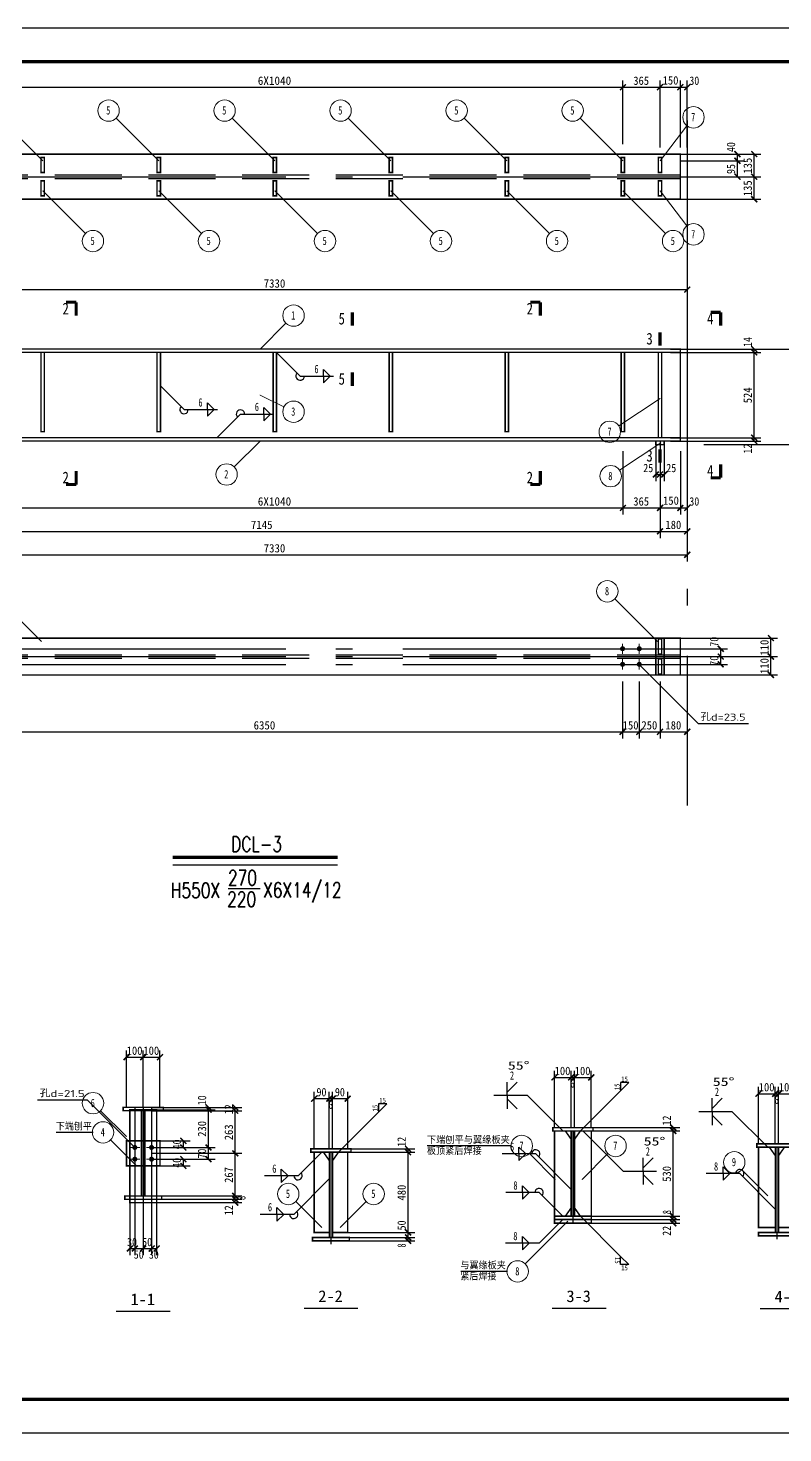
# Model space of a CAD drawing. Extents: x 69728788 to 149766163, y 20718153 to 43663798.
# Drawn here: x 74885297 to 74907848, y 20988016 to 21030016 of the extents above; entities that cross this region are included whole.
import ezdxf
from ezdxf.enums import TextEntityAlignment as Align

# ---------------------------------------------------------------- set-up
doc = ezdxf.new("R2010")
doc.units = 0
doc.header["$LTSCALE"] = 1000
doc.header["$MEASUREMENT"] = 0
doc.linetypes.add('2', pattern=[16, 12.5, -1.5, 0.5, -1.5])
doc.linetypes.add('5', pattern=[5.6, 2, -0.8, 2, -0.8])
doc.layers.get('0').update_dxf_attribs({"linetype": 'CONTINUOUS'})
for name, color, linetype in [('10', 7, 'CONTINUOUS'), ('320', 2, 'CONTINUOUS'), ('AXIS', 3, 'CONTINUOUS'), ('PUB_TITLE', 4, 'CONTINUOUS'), ('TC', 151, 'CONTINUOUS'), ('尺寸标注', 253, 'CONTINUOUS'), ('焊缝标注', 253, 'CONTINUOUS'), ('螺栓孔标注', 253, 'CONTINUOUS'), ('详图符号', 253, '2')]:
    doc.layers.add(name, color=color, linetype=linetype)
doc.layers.add('编号标注', color=9, linetype='CONTINUOUS', lineweight=18)
doc.styles.add('DIM_FONT', font='SIMPLEX.shx', dxfattribs={"width": 0.8})
doc.styles.add('PkpmHz', font='Pkpmeng', dxfattribs={"width": 0.7, "bigfont": 'hztxt'})

msp = doc.modelspace()

# ---------------------------------------------------------------- linework, layer by layer
at = {"color": 7, "linetype": 'Continuous', "lineweight": -3, "ltscale": 0.5}
msp.add_line((74891274.8, 21004291.8), (74892230, 21004291.8), dxfattribs=at)
at = {"layer": '10', "color": 253}
for p, q in [((74902997.7, 20998244.4), (74903245.2, 20998491.9)), ((74903245.2, 20998491.9), (74902997.7, 20998491.9)), ((74902997.7, 20998491.9), (74902997.7, 20998244.4)), ((74901797.7, 20997044.4), (74902997.7, 20998244.4)), ((74894570.5, 20996409.2), (74895770.5, 20997609.2)), ((74895770.5, 20997609.2), (74896018, 20997856.7)), ((74896018, 20997856.7), (74895770.5, 20997856.7)), ((74895770.5, 20997856.7), (74895770.5, 20997609.2)), ((74901797.7, 20994494.4), (74902997.7, 20993294.4)), ((74902997.7, 20993294.4), (74903245.2, 20993046.9)), ((74902997.7, 20993046.9), (74902997.7, 20993294.4)), ((74903245.2, 20993046.9), (74902997.7, 20993046.9))]:
    msp.add_line(p, q, dxfattribs=at)
at = {"layer": '10'}
for points, const_width in [([(74886733.8, 21021820.3), (74886433.8, 21021820.3)], 95), ([(74886733.8, 21021820.3), (74886733.8, 21021420.3)], 95), ([(74900600.4, 21021820.3), (74900300.4, 21021820.3)], 95), ([(74900600.4, 21021820.3), (74900600.4, 21021420.3)], 95), ([(74894981.7, 21021520.3), (74894981.7, 21021120.3)], 95), ([(74905990.4, 21021520.3), (74905690.4, 21021520.3)], 95), ([(74905990.4, 21021520.3), (74905990.4, 21021120.3)], 95), ([(74904177.1, 21020920.3), (74904177.1, 21020520.3)], 95), ([(74894981.7, 21019320.3), (74894981.7, 21019720.3)], 95), ([(74904177.1, 21017020.3), (74904177.1, 21017420.3)], 95), ([(74886733.8, 21016370.3), (74886733.8, 21016770.3)], 95), ([(74900600.4, 21016370.3), (74900600.4, 21016770.3)], 95), ([(74905990.4, 21016570.3), (74905990.4, 21016970.3)], 95), ([(74886733.8, 21016370.3), (74886433.8, 21016370.3)], 95), ([(74900600.4, 21016370.3), (74900300.4, 21016370.3)], 95), ([(74905990.4, 21016570.3), (74905690.4, 21016570.3)], 95), ([(74887926.4, 20991649.8), (74889546.4, 20991649.8)], 45), ([(74893535.5, 20991742.8), (74895155.5, 20991742.8)], 45), ([(74900949.4, 20991742.8), (74902569.4, 20991742.8)], 45), ([(74907168, 20991731.5), (74908788, 20991731.5)], 45)]:
    msp.add_lwpolyline(points, dxfattribs=dict(at, const_width=const_width))
at = {"layer": '320', "color": 253, "linetype": '5'}
for p, q in [((74880493.8, 21025624.2), (74904783.8, 21025624.2)), ((74880493.8, 21025524.2), (74904783.8, 21025524.2)), ((74880493.8, 21011277.5), (74904783.8, 21011277.5)), ((74880493.8, 21011177.5), (74904783.8, 21011177.5))]:
    msp.add_line(p, q, dxfattribs=at)
at = {"layer": '320', "color": 253}
for p, q in [((74887236.4, 20996999.8), (74886136.4, 20996999.8)), ((74899722.7, 20996594.4), (74897222.7, 20996594.4)), ((74899622.7, 20992844.4), (74898222.7, 20992844.4))]:
    msp.add_line(p, q, dxfattribs=at)
at = {"layer": '320', "const_width": 45}
for points in [[(74880493.8, 21026249.2), (74904783.8, 21026249.2), (74904783.8, 21024899.2), (74880493.8, 21024899.2), (74880493.8, 21026249.2)], [(74885683.8, 21026149.2), (74885783.8, 21026149.2), (74885783.8, 21025699.2), (74885683.8, 21025699.2), (74885683.8, 21026149.2)], [(74889150.4, 21026149.2), (74889250.4, 21026149.2), (74889250.4, 21025699.2), (74889150.4, 21025699.2), (74889150.4, 21026149.2)], [(74892617.1, 21026149.2), (74892717.1, 21026149.2), (74892717.1, 21025699.2), (74892617.1, 21025699.2), (74892617.1, 21026149.2)], [(74896083.8, 21026149.2), (74896183.8, 21026149.2), (74896183.8, 21025699.2), (74896083.8, 21025699.2), (74896083.8, 21026149.2)], [(74899550.4, 21026149.2), (74899650.4, 21026149.2), (74899650.4, 21025699.2), (74899550.4, 21025699.2), (74899550.4, 21026149.2)], [(74903017.1, 21026149.2), (74903117.1, 21026149.2), (74903117.1, 21025699.2), (74903017.1, 21025699.2), (74903017.1, 21026149.2)], [(74904127.1, 21026149.2), (74904227.1, 21026149.2), (74904227.1, 21025699.2), (74904127.1, 21025699.2), (74904127.1, 21026149.2)], [(74885683.8, 21025449.2), (74885783.8, 21025449.2), (74885783.8, 21024999.2), (74885683.8, 21024999.2), (74885683.8, 21025449.2)], [(74889150.4, 21025449.2), (74889250.4, 21025449.2), (74889250.4, 21024999.2), (74889150.4, 21024999.2), (74889150.4, 21025449.2)], [(74892617.1, 21025449.2), (74892717.1, 21025449.2), (74892717.1, 21024999.2), (74892617.1, 21024999.2), (74892617.1, 21025449.2)], [(74896083.8, 21025449.2), (74896183.8, 21025449.2), (74896183.8, 21024999.2), (74896083.8, 21024999.2), (74896083.8, 21025449.2)], [(74899550.4, 21025449.2), (74899650.4, 21025449.2), (74899650.4, 21024999.2), (74899550.4, 21024999.2), (74899550.4, 21025449.2)], [(74903017.1, 21025449.2), (74903117.1, 21025449.2), (74903117.1, 21024999.2), (74903017.1, 21024999.2), (74903017.1, 21025449.2)], [(74904127.1, 21025449.2), (74904227.1, 21025449.2), (74904227.1, 21024999.2), (74904127.1, 21024999.2), (74904127.1, 21025449.2)], [(74880493.8, 21020420.3), (74904783.8, 21020420.3), (74904783.8, 21020320.3), (74880493.8, 21020320.3), (74880493.8, 21020420.3)], [(74885683.8, 21020320.3), (74885783.8, 21020320.3), (74885783.8, 21017950.3), (74885683.8, 21017950.3), (74885683.8, 21020320.3)], [(74889150.4, 21020320.3), (74889250.4, 21020320.3), (74889250.4, 21017950.3), (74889150.4, 21017950.3), (74889150.4, 21020320.3)], [(74892617.1, 21020320.3), (74892717.1, 21020320.3), (74892717.1, 21017950.3), (74892617.1, 21017950.3), (74892617.1, 21020320.3)], [(74896083.8, 21020320.3), (74896183.8, 21020320.3), (74896183.8, 21017950.3), (74896083.8, 21017950.3), (74896083.8, 21020320.3)], [(74899550.4, 21020320.3), (74899650.4, 21020320.3), (74899650.4, 21017950.3), (74899550.4, 21017950.3), (74899550.4, 21020320.3)], [(74903017.1, 21020320.3), (74903117.1, 21020320.3), (74903117.1, 21017950.3), (74903017.1, 21017950.3), (74903017.1, 21020320.3)], [(74904127.1, 21020320.3), (74904227.1, 21020320.3), (74904227.1, 21017770.3), (74904127.1, 21017770.3), (74904127.1, 21020320.3)], [(74904783.8, 21020420.3), (74904783.8, 21017670.3)], [(74880493.8, 21017770.3), (74904783.8, 21017770.3), (74904783.8, 21017670.3), (74880493.8, 21017670.3), (74880493.8, 21017770.3)], [(74904052.1, 21017670.3), (74904302.1, 21017670.3), (74904302.1, 21017560.3), (74904052.1, 21017560.3), (74904052.1, 21017670.3)], [(74880493.8, 21011777.5), (74904783.8, 21011777.5), (74904783.8, 21010677.5), (74880493.8, 21010677.5), (74880493.8, 21011777.5)], [(74904052.1, 21011777.5), (74904052.1, 21010677.5)], [(74904127.1, 21011752.5), (74904227.1, 21011752.5), (74904227.1, 21011302.5), (74904127.1, 21011302.5), (74904127.1, 21011752.5)], [(74904302.1, 21011777.5), (74904302.1, 21010677.5)], [(74904127.1, 21011152.5), (74904227.1, 21011152.5), (74904227.1, 21010702.5), (74904127.1, 21010702.5), (74904127.1, 21011152.5)], [(74888136.4, 20997749.8), (74889336.4, 20997749.8), (74889336.4, 20997649.8), (74888136.4, 20997649.8), (74888136.4, 20997749.8)], [(74888336.4, 20997679.8), (74889136.4, 20997679.8), (74889136.4, 20994899.8), (74888336.4, 20994899.8), (74888336.4, 20997679.8)], [(74888336.4, 20997649.8), (74889136.4, 20997649.8)], [(74888686.4, 20997649.8), (74888786.4, 20997649.8), (74888786.4, 20995099.8), (74888686.4, 20995099.8), (74888686.4, 20997649.8)], [(74900972.7, 20997144.4), (74902172.7, 20997144.4), (74902172.7, 20997044.4), (74900972.7, 20997044.4), (74900972.7, 20997144.4)], [(74901022.7, 20997044.4), (74901347.7, 20997044.4), (74901522.7, 20996794.4), (74901522.7, 20994744.4), (74901347.7, 20994494.4), (74901022.7, 20994494.4), (74901022.7, 20997044.4)], [(74901522.7, 20997044.4), (74901622.7, 20997044.4), (74901622.7, 20994494.4), (74901522.7, 20994494.4), (74901522.7, 20997044.4)], [(74901622.7, 20996794.4), (74901797.7, 20997044.4), (74902122.7, 20997044.4), (74902122.7, 20994494.4), (74901797.7, 20994494.4), (74901622.7, 20994744.4), (74901622.7, 20996794.4)], [(74888236.4, 20996749.8), (74889236.4, 20996749.8), (74889236.4, 20995999.8), (74888236.4, 20995999.8), (74888236.4, 20996749.8)], [(74888336.4, 20996749.8), (74888336.4, 20995999.8)], [(74889136.4, 20996749.8), (74889136.4, 20995999.8)], [(74907069.7, 20996657.9), (74908269.7, 20996657.9), (74908269.7, 20996557.9), (74907069.7, 20996557.9), (74907069.7, 20996657.9)], [(74893745.5, 20996509.2), (74894945.5, 20996509.2), (74894945.5, 20996409.2), (74893745.5, 20996409.2), (74893745.5, 20996509.2)], [(74893845.5, 20996409.2), (74894120.5, 20996409.2), (74894295.5, 20996159.2), (74894295.5, 20994009.2), (74893845.5, 20994009.2), (74893845.5, 20996409.2)], [(74894295.5, 20996409.2), (74894395.5, 20996409.2), (74894395.5, 20993859.2), (74894295.5, 20993859.2), (74894295.5, 20996409.2)], [(74894395.5, 20996159.2), (74894570.5, 20996409.2), (74894845.5, 20996409.2), (74894845.5, 20994009.2), (74894395.5, 20994009.2), (74894395.5, 20996159.2)], [(74907119.7, 20996557.9), (74907444.7, 20996557.9), (74907619.7, 20996307.9), (74907619.7, 20994157.9), (74907119.7, 20994157.9), (74907119.7, 20996557.9)], [(74907619.7, 20996557.9), (74907719.7, 20996557.9), (74907719.7, 20994007.9), (74907619.7, 20994007.9), (74907619.7, 20996557.9)], [(74907719.7, 20996307.9), (74907894.7, 20996557.9), (74908219.7, 20996557.9), (74908219.7, 20994157.9), (74907719.7, 20994157.9), (74907719.7, 20996307.9)], [(74888186.4, 20995099.8), (74889286.4, 20995099.8), (74889286.4, 20994999.8), (74888186.4, 20994999.8), (74888186.4, 20995099.8)], [(74901022.7, 20994494.4), (74902122.7, 20994494.4), (74902122.7, 20994394.4), (74901022.7, 20994394.4), (74901022.7, 20994494.4)], [(74901022.7, 20994394.4), (74902122.7, 20994394.4), (74902122.7, 20994284.4), (74901022.7, 20994284.4), (74901022.7, 20994394.4)], [(74893795.5, 20993859.2), (74894895.5, 20993859.2), (74894895.5, 20993759.2), (74893795.5, 20993759.2), (74893795.5, 20993859.2)], [(74907119.7, 20994007.9), (74908219.7, 20994007.9), (74908219.7, 20993907.9), (74907119.7, 20993907.9), (74907119.7, 20994007.9)]]:
    msp.add_lwpolyline(points, dxfattribs=at)
at = {"layer": 'AXIS', "color": 3}
msp.add_line((74889626, 21005001.2), (74894538.8, 21005001.2), dxfattribs=at)
at = {"layer": 'AXIS', "color": 3, "const_width": 100}
msp.add_lwpolyline([(74889613.1, 21005226.8), (74894544.7, 21005226.8)], dxfattribs=at)
at = {"layer": 'PUB_TITLE'}
msp.add_lwpolyline([(74842796.3, 20988016.2), (74931996.3, 20988016.2), (74931996.3, 21030016.2), (74842796.3, 21030016.2)], close=True, dxfattribs=at)
at = {"layer": 'PUB_TITLE', "const_width": 100}
msp.add_lwpolyline([(74845296.3, 20989016.2), (74930996.3, 20989016.2), (74930996.3, 21029016.2), (74845296.3, 21029016.2)], close=True, dxfattribs=at)
at = {"layer": '尺寸标注'}
for p, q in [((74882267.1, 21028249.2), (74903067.1, 21028249.2)), ((74903067.1, 21026549.2), (74903067.1, 21028449.2)), ((74903067.1, 21026549.2), (74903067.1, 21028449.2)), ((74903067.1, 21028249.2), (74904177.1, 21028249.2)), ((74904177.1, 21026549.2), (74904177.1, 21028449.2)), ((74904177.1, 21026549.2), (74904177.1, 21028449.2)), ((74904177.1, 21028249.2), (74904323.8, 21028249.2)), ((74904323.8, 21028249.2), (74904783.8, 21028249.2)), ((74904783.8, 21026549.2), (74904783.8, 21028449.2)), ((74904783.8, 21026549.2), (74904783.8, 21028449.2)), ((74904783.8, 21028249.2), (74904990.4, 21028249.2)), ((74904990.4, 21026549.2), (74904990.4, 21028449.2)), ((74904177.1, 21026449.2), (74904177.1, 21027449.2)), ((74904177.1, 21026449.2), (74904177.1, 21027449.2)), ((74904783.8, 21026449.2), (74904783.8, 21027449.2)), ((74904783.8, 21026449.2), (74904783.8, 21027449.2)), ((74904990.4, 21026449.2), (74904990.4, 21027449.2)), ((74904490.4, 21026249.2), (74907190.4, 21026249.2)), ((74904790.4, 21026249.2), (74906690.4, 21026249.2)), ((74904790.4, 21026049.2), (74906690.4, 21026049.2)), ((74904790.4, 21026049.2), (74906690.4, 21026049.2)), ((74906490.4, 21026049.2), (74906490.4, 21026249.2)), ((74906490.4, 21025574.2), (74906490.4, 21026049.2)), ((74906990.4, 21025574.2), (74906990.4, 21026249.2)), ((74904490.4, 21025574.2), (74907190.4, 21025574.2)), ((74904490.4, 21025574.2), (74907190.4, 21025574.2)), ((74904790.4, 21025574.2), (74906690.4, 21025574.2)), ((74906990.4, 21024899.2), (74906990.4, 21025574.2)), ((74904490.4, 21024899.2), (74907190.4, 21024899.2)), ((74904990.4, 21024699.2), (74904990.4, 21021999.2)), ((74883133.8, 21022199.2), (74903933.8, 21022199.2)), ((74903933.8, 21022199.2), (74904990.4, 21022199.2)), ((74904490.4, 21020420.3), (74907190.4, 21020420.3)), ((74904490.4, 21020320.3), (74907190.4, 21020320.3)), ((74904490.4, 21020320.3), (74907190.4, 21020320.3)), ((74905490.4, 21020420.3), (74908381.5, 21020420.3)), ((74906990.4, 21020320.3), (74906990.4, 21020420.3)), ((74906990.4, 21017770.3), (74906990.4, 21020320.3)), ((74904052.1, 21017670.3), (74904052.1, 21016470.3)), ((74904177.1, 21017670.3), (74904177.1, 21016470.3)), ((74904177.1, 21017670.3), (74904177.1, 21016470.3)), ((74904302.1, 21017670.3), (74904302.1, 21016470.3)), ((74904490.4, 21017770.3), (74907190.4, 21017770.3)), ((74904490.4, 21017770.3), (74907190.4, 21017770.3)), ((74904490.4, 21017670.3), (74907190.4, 21017670.3)), ((74906990.4, 21017670.3), (74906990.4, 21017770.3)), ((74903067.1, 21017370.3), (74903067.1, 21015470.3)), ((74903067.1, 21017370.3), (74903067.1, 21015470.3)), ((74904177.1, 21017370.3), (74904177.1, 21015470.3)), ((74904177.1, 21017370.3), (74904177.1, 21015470.3)), ((74904783.8, 21017370.3), (74904783.8, 21015470.3)), ((74904783.8, 21017370.3), (74904783.8, 21015470.3)), ((74904990.4, 21017370.3), (74904990.4, 21015470.3)), ((74905490.4, 21017570.3), (74908381.5, 21017570.3)), ((74904052.1, 21016670.3), (74904177.1, 21016670.3)), ((74904177.1, 21016670.3), (74904177.1, 21014770.3)), ((74904177.1, 21016670.3), (74904177.1, 21014770.3)), ((74904177.1, 21016670.3), (74904302.1, 21016670.3)), ((74904990.4, 21016670.3), (74904990.4, 21014770.3)), ((74904990.4, 21015970.3), (74904990.4, 21014070.3)), ((74882267.1, 21015670.3), (74903067.1, 21015670.3)), ((74903067.1, 21015670.3), (74904177.1, 21015670.3)), ((74904177.1, 21015670.3), (74904323.8, 21015670.3)), ((74904323.8, 21015670.3), (74904783.8, 21015670.3)), ((74904783.8, 21015670.3), (74904990.4, 21015670.3)), ((74880393.8, 21014970.3), (74904177.1, 21014970.3)), ((74904177.1, 21014970.3), (74904990.4, 21014970.3)), ((74880343.8, 21014270.3), (74904990.4, 21014270.3)), ((74904590.4, 21011777.5), (74907690.4, 21011777.5)), ((74907490.4, 21011227.5), (74907490.4, 21011777.5)), ((74904490.4, 21011460.8), (74906190.4, 21011460.8)), ((74905990.4, 21011227.5), (74905990.4, 21011460.8)), ((74904490.4, 21011227.5), (74906190.4, 21011227.5)), ((74904490.4, 21011227.5), (74906190.4, 21011227.5)), ((74904490.4, 21010994.2), (74906190.4, 21010994.2)), ((74904590.4, 21011227.5), (74907690.4, 21011227.5)), ((74904590.4, 21011227.5), (74907690.4, 21011227.5)), ((74905990.4, 21010994.2), (74905990.4, 21011227.5)), ((74907490.4, 21010677.5), (74907490.4, 21011227.5)), ((74904590.4, 21010677.5), (74907690.4, 21010677.5)), ((74903057.1, 21010477.5), (74903057.1, 21008777.5)), ((74903057.1, 21010477.5), (74903057.1, 21008777.5)), ((74903557.1, 21010477.5), (74903557.1, 21008777.5)), ((74903557.1, 21010477.5), (74903557.1, 21008777.5)), ((74904177.1, 21010477.5), (74904177.1, 21008777.5)), ((74904177.1, 21010477.5), (74904177.1, 21008777.5)), ((74904990.4, 21010477.5), (74904990.4, 21008777.5)), ((74881677.1, 21008977.5), (74903057.1, 21008977.5)), ((74903057.1, 21008977.5), (74903557.1, 21008977.5)), ((74903557.1, 21008977.5), (74904177.1, 21008977.5)), ((74904177.1, 21008977.5), (74904990.4, 21008977.5)), ((74888236.4, 20997749.8), (74888236.4, 20999449.8)), ((74888236.4, 20999249.8), (74888736.4, 20999249.8)), ((74888736.4, 20997749.8), (74888736.4, 20999449.8)), ((74888736.4, 20997749.8), (74888736.4, 20999449.8)), ((74888736.4, 20999249.8), (74889236.4, 20999249.8)), ((74889236.4, 20997749.8), (74889236.4, 20999449.8)), ((74901022.7, 20997144.4), (74901022.7, 20998844.4)), ((74901522.7, 20997144.4), (74901522.7, 20998844.4)), ((74901522.7, 20997144.4), (74901522.7, 20998844.4)), ((74901622.7, 20997144.4), (74901622.7, 20998844.4)), ((74901622.7, 20997144.4), (74901622.7, 20998844.4)), ((74902122.7, 20997144.4), (74902122.7, 20998844.4)), ((74901022.7, 20998644.4), (74901522.7, 20998644.4)), ((74901522.7, 20998644.4), (74901622.7, 20998644.4)), ((74901622.7, 20998644.4), (74902122.7, 20998644.4)), ((74907119.7, 20996657.9), (74907119.7, 20998357.9)), ((74907619.7, 20996657.9), (74907619.7, 20998357.9)), ((74907619.7, 20996657.9), (74907619.7, 20998357.9)), ((74907719.7, 20996657.9), (74907719.7, 20998357.9)), ((74907719.7, 20996657.9), (74907719.7, 20998357.9)), ((74893845.5, 20996509.2), (74893845.5, 20998209.2)), ((74893845.5, 20998009.2), (74894295.5, 20998009.2)), ((74894295.5, 20996509.2), (74894295.5, 20998209.2)), ((74894295.5, 20996509.2), (74894295.5, 20998209.2)), ((74894295.5, 20998009.2), (74894395.5, 20998009.2)), ((74894395.5, 20996509.2), (74894395.5, 20998209.2)), ((74894395.5, 20996509.2), (74894395.5, 20998209.2)), ((74894395.5, 20998009.2), (74894845.5, 20998009.2)), ((74894845.5, 20996509.2), (74894845.5, 20998209.2)), ((74907119.7, 20998157.9), (74907619.7, 20998157.9)), ((74907619.7, 20998157.9), (74907719.7, 20998157.9)), ((74907719.7, 20998157.9), (74908219.7, 20998157.9)), ((74888986.4, 20997749.8), (74890886.4, 20997749.8)), ((74888986.4, 20997749.8), (74891686.4, 20997749.8)), ((74888986.4, 20997679.8), (74890886.4, 20997679.8)), ((74888986.4, 20997679.8), (74890886.4, 20997679.8)), ((74888986.4, 20997649.8), (74891686.4, 20997649.8)), ((74888986.4, 20997649.8), (74891686.4, 20997649.8)), ((74890686.4, 20997679.8), (74890686.4, 20997749.8)), ((74890686.4, 20996549.8), (74890686.4, 20997679.8)), ((74891486.4, 20997649.8), (74891486.4, 20997749.8)), ((74891486.4, 20996374.8), (74891486.4, 20997649.8)), ((74902072.7, 20997144.4), (74904772.7, 20997144.4)), ((74904572.7, 20997044.4), (74904572.7, 20997144.4)), ((74889236.4, 20996749.8), (74890136.4, 20996749.8)), ((74889936.4, 20996549.8), (74889936.4, 20996749.8)), ((74902072.7, 20997044.4), (74904772.7, 20997044.4)), ((74902072.7, 20997044.4), (74904772.7, 20997044.4)), ((74904572.7, 20994494.4), (74904572.7, 20997044.4)), ((74888986.4, 20996549.8), (74890886.4, 20996549.8)), ((74888986.4, 20996549.8), (74890886.4, 20996549.8)), ((74888986.4, 20996374.8), (74891686.4, 20996374.8)), ((74888986.4, 20996374.8), (74891686.4, 20996374.8)), ((74889236.4, 20996549.8), (74890136.4, 20996549.8)), ((74890686.4, 20996199.8), (74890686.4, 20996549.8)), ((74891486.4, 20995099.8), (74891486.4, 20996374.8)), ((74894795.5, 20996509.2), (74896849.7, 20996509.2)), ((74894795.5, 20996409.2), (74896849.7, 20996409.2)), ((74894795.5, 20996409.2), (74896849.7, 20996409.2)), ((74896649.7, 20996409.2), (74896649.7, 20996509.2)), ((74896649.7, 20994009.2), (74896649.7, 20996409.2)), ((74888986.4, 20996199.8), (74890886.4, 20996199.8)), ((74889236.4, 20996199.8), (74890136.4, 20996199.8)), ((74889236.4, 20995999.8), (74890136.4, 20995999.8)), ((74889936.4, 20995999.8), (74889936.4, 20996199.8)), ((74888336.4, 20995029.8), (74888336.4, 20993329.8)), ((74888486.4, 20995029.8), (74888486.4, 20993329.8)), ((74888486.4, 20995029.8), (74888486.4, 20993329.8)), ((74888736.4, 20995029.8), (74888736.4, 20993329.8)), ((74888736.4, 20995029.8), (74888736.4, 20993329.8)), ((74888986.4, 20995099.8), (74891686.4, 20995099.8)), ((74888986.4, 20995099.8), (74891686.4, 20995099.8)), ((74888986.4, 20995029.8), (74888986.4, 20993329.8)), ((74888986.4, 20995029.8), (74888986.4, 20993329.8)), ((74888986.4, 20994999.8), (74891686.4, 20994999.8)), ((74888986.4, 20994999.8), (74891686.4, 20994999.8)), ((74889136.4, 20995029.8), (74889136.4, 20993329.8)), ((74891486.4, 20994999.8), (74891486.4, 20995099.8)), ((74891486.4, 20994899.8), (74891486.4, 20994999.8)), ((74888986.4, 20994899.8), (74891686.4, 20994899.8)), ((74902072.7, 20994494.4), (74904772.7, 20994494.4)), ((74902072.7, 20994494.4), (74904772.7, 20994494.4)), ((74902072.7, 20994394.4), (74904772.7, 20994394.4)), ((74902072.7, 20994394.4), (74904772.7, 20994394.4)), ((74902072.7, 20994284.4), (74904772.7, 20994284.4)), ((74904572.7, 20994394.4), (74904572.7, 20994494.4)), ((74904572.7, 20994284.4), (74904572.7, 20994394.4)), ((74894795.5, 20994009.2), (74896849.7, 20994009.2)), ((74894795.5, 20994009.2), (74896849.7, 20994009.2)), ((74894795.5, 20993859.2), (74896849.7, 20993859.2)), ((74894795.5, 20993859.2), (74896849.7, 20993859.2)), ((74894795.5, 20993759.2), (74896849.7, 20993759.2)), ((74896649.7, 20993859.2), (74896649.7, 20994009.2)), ((74896649.7, 20993759.2), (74896649.7, 20993859.2)), ((74888336.4, 20993529.8), (74888486.4, 20993529.8)), ((74888486.4, 20993529.8), (74888736.4, 20993529.8)), ((74888736.4, 20993529.8), (74888986.4, 20993529.8)), ((74888986.4, 20993529.8), (74889136.4, 20993529.8))]:
    msp.add_line(p, q, dxfattribs=at)
at = {"layer": '尺寸标注', "const_width": 45}
for points in [[(74902978.7, 21028160.8), (74903155.5, 21028337.6)], [(74902978.7, 21028160.8), (74903155.5, 21028337.6)], [(74904088.7, 21028160.8), (74904265.5, 21028337.6)], [(74904088.7, 21028160.8), (74904265.5, 21028337.6)], [(74904695.4, 21028160.8), (74904872.1, 21028337.6)], [(74904695.4, 21028160.8), (74904872.1, 21028337.6)], [(74904902, 21028160.8), (74905078.8, 21028337.6)], [(74906402, 21026337.6), (74906578.8, 21026160.8)], [(74906402, 21026137.6), (74906578.8, 21025960.8)], [(74906402, 21026137.6), (74906578.8, 21025960.8)], [(74906902, 21026337.6), (74907078.8, 21026160.8)], [(74906402, 21025662.6), (74906578.8, 21025485.8)], [(74906902, 21025662.6), (74907078.8, 21025485.8)], [(74906902, 21025662.6), (74907078.8, 21025485.8)], [(74906902, 21024987.6), (74907078.8, 21024810.8)], [(74904902, 21022110.8), (74905078.8, 21022287.6)], [(74906902, 21020508.7), (74907078.8, 21020331.9)], [(74906902, 21020408.7), (74907078.8, 21020231.9)], [(74906902, 21020408.7), (74907078.8, 21020231.9)], [(74906902, 21017858.7), (74907078.8, 21017681.9)], [(74906902, 21017858.7), (74907078.8, 21017681.9)], [(74906902, 21017758.7), (74907078.8, 21017581.9)], [(74903963.7, 21016581.9), (74904140.5, 21016758.7)], [(74904088.7, 21016581.9), (74904265.5, 21016758.7)], [(74904088.7, 21016581.9), (74904265.5, 21016758.7)], [(74904213.7, 21016581.9), (74904390.5, 21016758.7)], [(74902978.7, 21015581.9), (74903155.5, 21015758.7)], [(74902978.7, 21015581.9), (74903155.5, 21015758.7)], [(74904088.7, 21015581.9), (74904265.5, 21015758.7)], [(74904088.7, 21015581.9), (74904265.5, 21015758.7)], [(74904695.4, 21015581.9), (74904872.1, 21015758.7)], [(74904695.4, 21015581.9), (74904872.1, 21015758.7)], [(74904902, 21015581.9), (74905078.8, 21015758.7)], [(74904088.7, 21014881.9), (74904265.5, 21015058.7)], [(74904088.7, 21014881.9), (74904265.5, 21015058.7)], [(74904902, 21014881.9), (74905078.8, 21015058.7)], [(74904902, 21014181.9), (74905078.8, 21014358.7)], [(74907402, 21011865.9), (74907578.8, 21011689.1)], [(74905902, 21011549.2), (74906078.8, 21011372.4)], [(74905902, 21011315.9), (74906078.8, 21011139.1)], [(74905902, 21011315.9), (74906078.8, 21011139.1)], [(74905902, 21011082.6), (74906078.8, 21010905.8)], [(74907402, 21011315.9), (74907578.8, 21011139.1)], [(74907402, 21011315.9), (74907578.8, 21011139.1)], [(74907402, 21010765.9), (74907578.8, 21010589.1)], [(74902968.7, 21008889.1), (74903145.5, 21009065.9)], [(74902968.7, 21008889.1), (74903145.5, 21009065.9)], [(74903468.7, 21008889.1), (74903645.5, 21009065.9)], [(74903468.7, 21008889.1), (74903645.5, 21009065.9)], [(74904088.7, 21008889.1), (74904265.5, 21009065.9)], [(74904088.7, 21008889.1), (74904265.5, 21009065.9)], [(74904902, 21008889.1), (74905078.8, 21009065.9)], [(74888148, 20999161.4), (74888324.8, 20999338.2)], [(74888648, 20999161.4), (74888824.8, 20999338.2)], [(74888648, 20999161.4), (74888824.8, 20999338.2)], [(74889148, 20999161.4), (74889324.8, 20999338.2)], [(74900934.3, 20998556), (74901111.1, 20998732.8)], [(74901434.3, 20998556), (74901611.1, 20998732.8)], [(74901434.3, 20998556), (74901611.1, 20998732.8)], [(74901534.3, 20998556), (74901711.1, 20998732.8)], [(74901534.3, 20998556), (74901711.1, 20998732.8)], [(74902034.3, 20998556), (74902211.1, 20998732.8)], [(74893757.2, 20997920.8), (74893933.9, 20998097.6)], [(74894207.2, 20997920.8), (74894383.9, 20998097.6)], [(74894207.2, 20997920.8), (74894383.9, 20998097.6)], [(74894307.2, 20997920.8), (74894483.9, 20998097.6)], [(74894307.2, 20997920.8), (74894483.9, 20998097.6)], [(74894757.2, 20997920.8), (74894933.9, 20998097.6)], [(74907031.3, 20998069.6), (74907208.1, 20998246.3)], [(74907531.3, 20998069.6), (74907708.1, 20998246.3)], [(74907531.3, 20998069.6), (74907708.1, 20998246.3)], [(74907631.3, 20998069.6), (74907808.1, 20998246.3)], [(74907631.3, 20998069.6), (74907808.1, 20998246.3)], [(74890598, 20997838.2), (74890774.8, 20997661.4)], [(74890598, 20997768.1), (74890774.8, 20997591.4)], [(74890598, 20997768.1), (74890774.8, 20997591.4)], [(74891398, 20997838.2), (74891574.8, 20997661.4)], [(74891398, 20997738.2), (74891574.8, 20997561.4)], [(74891398, 20997738.2), (74891574.8, 20997561.4)], [(74904484.3, 20997232.8), (74904661.1, 20997056)], [(74904484.3, 20997132.8), (74904661.1, 20996956)], [(74904484.3, 20997132.8), (74904661.1, 20996956)], [(74889848, 20996838.2), (74890024.8, 20996661.4)], [(74889848, 20996638.2), (74890024.8, 20996461.4)], [(74890598, 20996638.2), (74890774.8, 20996461.4)], [(74890598, 20996638.2), (74890774.8, 20996461.4)], [(74889848, 20996288.2), (74890024.8, 20996111.4)], [(74890598, 20996288.2), (74890774.8, 20996111.4)], [(74891398, 20996463.2), (74891574.8, 20996286.4)], [(74891398, 20996463.2), (74891574.8, 20996286.4)], [(74896561.4, 20996597.6), (74896738.1, 20996420.8)], [(74896561.4, 20996497.6), (74896738.1, 20996320.8)], [(74896561.4, 20996497.6), (74896738.1, 20996320.8)], [(74889848, 20996088.2), (74890024.8, 20995911.4)], [(74891398, 20995188.2), (74891574.8, 20995011.4)], [(74891398, 20995188.2), (74891574.8, 20995011.4)], [(74891398, 20995088.2), (74891574.8, 20994911.4)], [(74891398, 20995088.2), (74891574.8, 20994911.4)], [(74891398, 20994988.2), (74891574.8, 20994811.4)], [(74904484.3, 20994582.8), (74904661.1, 20994406)], [(74904484.3, 20994582.8), (74904661.1, 20994406)], [(74896561.4, 20994097.6), (74896738.1, 20993920.8)], [(74896561.4, 20994097.6), (74896738.1, 20993920.8)], [(74904484.3, 20994482.8), (74904661.1, 20994306)], [(74904484.3, 20994482.8), (74904661.1, 20994306)], [(74904484.3, 20994372.8), (74904661.1, 20994196)], [(74896561.4, 20993947.6), (74896738.1, 20993770.8)], [(74896561.4, 20993947.6), (74896738.1, 20993770.8)], [(74896561.4, 20993847.6), (74896738.1, 20993670.8)], [(74888248, 20993441.4), (74888424.8, 20993618.1)], [(74888398, 20993441.4), (74888574.8, 20993618.1)], [(74888398, 20993441.4), (74888574.8, 20993618.1)], [(74888648, 20993441.4), (74888824.8, 20993618.1)], [(74888648, 20993441.4), (74888824.8, 20993618.1)], [(74888898, 20993441.4), (74889074.8, 20993618.1)], [(74888898, 20993441.4), (74889074.8, 20993618.1)], [(74889048, 20993441.4), (74889224.8, 20993618.1)]]:
    msp.add_lwpolyline(points, dxfattribs=at)
at = {"layer": '焊缝标注'}
for p, q in [((74892717.1, 21020320.3), (74893422.2, 21019611.2)), ((74894122.2, 21019811.2), (74894322.2, 21019611.2)), ((74894122.2, 21019611.2), (74894122.2, 21019811.2)), ((74889250.4, 21019320.3), (74889955.6, 21018611.2)), ((74893422.2, 21019611.2), (74894422.2, 21019611.2)), ((74894122.2, 21019411.2), (74894322.2, 21019611.2)), ((74894122.2, 21019611.2), (74894122.2, 21019411.2)), ((74889955.6, 21018611.2), (74890955.6, 21018611.2)), ((74890655.6, 21018811.2), (74890855.6, 21018611.2)), ((74890655.6, 21018611.2), (74890655.6, 21018811.2)), ((74890655.6, 21018411.2), (74890855.6, 21018611.2)), ((74890655.6, 21018611.2), (74890655.6, 21018411.2)), ((74892341.1, 21018677.1), (74892541.1, 21018477.1)), ((74892341.1, 21018477.1), (74892341.1, 21018677.1)), ((74890933.8, 21017770.3), (74891641.1, 21018477.1)), ((74891641.1, 21018477.1), (74892641.1, 21018477.1)), ((74892341.1, 21018277.1), (74892541.1, 21018477.1)), ((74892341.1, 21018477.1), (74892341.1, 21018277.1)), ((74899613.3, 20998106.3), (74899613.3, 20998506.3)), ((74899613.3, 20998206.3), (74899913.3, 20998506.3)), ((74900213.3, 20998106.3), (74899213.3, 20998106.3)), ((74899613.3, 20998106.3), (74899613.3, 20997706.3)), ((74899613.3, 20998006.3), (74899913.3, 20997706.3)), ((74901272.7, 20997044.4), (74900213.3, 20998106.3)), ((74905735.3, 20997619.9), (74905735.3, 20998019.9)), ((74905735.3, 20997719.9), (74906035.3, 20998019.9)), ((74906335.3, 20997619.9), (74905335.3, 20997619.9)), ((74905735.3, 20997619.9), (74905735.3, 20997219.9)), ((74905735.3, 20997519.9), (74906035.3, 20997219.9)), ((74907394.7, 20996557.9), (74906335.3, 20997619.9)), ((74901872.7, 20997044.4), (74903071.5, 20995839)), ((74894070.5, 20996409.2), (74893362, 20995703.5)), ((74900463.3, 20996356.3), (74899463.3, 20996356.3)), ((74900163.3, 20996356.3), (74899963.3, 20996556.3)), ((74899963.3, 20996356.3), (74899963.3, 20996556.3)), ((74900163.3, 20996356.3), (74899963.3, 20996156.3)), ((74899963.3, 20996356.3), (74899963.3, 20996156.3)), ((74901522.7, 20995294.4), (74900463.3, 20996356.3)), ((74903671.5, 20995839), (74903671.5, 20996239)), ((74903671.5, 20995939), (74903971.5, 20996239)), ((74893062, 20995703.5), (74892862, 20995903.5)), ((74892862, 20995703.5), (74892862, 20995903.5)), ((74903071.5, 20995839), (74904071.5, 20995839)), ((74903671.5, 20995839), (74903671.5, 20995439)), ((74906260.3, 20995769.9), (74906060.3, 20995969.9)), ((74906060.3, 20995769.9), (74906060.3, 20995969.9)), ((74893362, 20995703.5), (74892362, 20995703.5)), ((74893062, 20995703.5), (74892862, 20995503.5)), ((74892862, 20995703.5), (74892862, 20995503.5)), ((74894295.5, 20995609.2), (74893232.8, 20994550.6)), ((74900266.5, 20995202.4), (74900066.5, 20995402.4)), ((74900066.5, 20995202.4), (74900066.5, 20995402.4)), ((74903671.5, 20995739), (74903971.5, 20995439)), ((74906560.3, 20995769.9), (74905560.3, 20995769.9)), ((74906260.3, 20995769.9), (74906060.3, 20995569.9)), ((74906060.3, 20995769.9), (74906060.3, 20995569.9)), ((74907619.7, 20994707.9), (74906560.3, 20995769.9)), ((74900566.5, 20995202.4), (74899566.5, 20995202.4)), ((74900266.5, 20995202.4), (74900066.5, 20995002.4)), ((74900066.5, 20995202.4), (74900066.5, 20995002.4)), ((74901272.7, 20994494.4), (74900566.5, 20995202.4)), ((74893232.8, 20994550.6), (74892232.8, 20994550.6)), ((74892932.8, 20994550.6), (74892732.8, 20994750.6)), ((74892732.8, 20994550.6), (74892732.8, 20994750.6)), ((74892932.8, 20994550.6), (74892732.8, 20994350.6)), ((74892732.8, 20994550.6), (74892732.8, 20994350.6)), ((74901272.7, 20994394.4), (74900564.2, 20993688.7)), ((74900264.2, 20993688.7), (74900064.2, 20993888.7)), ((74900064.2, 20993688.7), (74900064.2, 20993888.7)), ((74900564.2, 20993688.7), (74899564.2, 20993688.7)), ((74900264.2, 20993688.7), (74900064.2, 20993488.7)), ((74900064.2, 20993688.7), (74900064.2, 20993488.7))]:
    msp.add_line(p, q, dxfattribs=at)
at = {"layer": '焊缝标注', "const_width": 75}
for points in [[(74903094.6, 21011460.8, 1), (74903019.6, 21011460.8, 1), (74903094.6, 21011460.8, 1)], [(74903094.6, 21011460.8, 1), (74903019.6, 21011460.8, 1), (74903094.6, 21011460.8, 1)], [(74903594.6, 21011460.8, 1), (74903519.6, 21011460.8, 1), (74903594.6, 21011460.8, 1)], [(74903594.6, 21011460.8, 1), (74903519.6, 21011460.8, 1), (74903594.6, 21011460.8, 1)], [(74903094.6, 21010994.2, 1), (74903019.6, 21010994.2, 1), (74903094.6, 21010994.2, 1)], [(74903094.6, 21010994.2, 1), (74903019.6, 21010994.2, 1), (74903094.6, 21010994.2, 1)], [(74903594.6, 21010994.2, 1), (74903519.6, 21010994.2, 1), (74903594.6, 21010994.2, 1)], [(74903594.6, 21010994.2, 1), (74903519.6, 21010994.2, 1), (74903594.6, 21010994.2, 1)], [(74888523.9, 20996549.8, 1), (74888448.9, 20996549.8, 1), (74888523.9, 20996549.8, 1)], [(74888523.9, 20996549.8, 1), (74888448.9, 20996549.8, 1), (74888523.9, 20996549.8, 1)], [(74888523.9, 20996199.8, 1), (74888448.9, 20996199.8, 1), (74888523.9, 20996199.8, 1)], [(74888523.9, 20996199.8, 1), (74888448.9, 20996199.8, 1), (74888523.9, 20996199.8, 1)], [(74889023.9, 20996549.8, 1), (74888948.9, 20996549.8, 1), (74889023.9, 20996549.8, 1)], [(74889023.9, 20996549.8, 1), (74888948.9, 20996549.8, 1), (74889023.9, 20996549.8, 1)], [(74889023.9, 20996199.8, 1), (74888948.9, 20996199.8, 1), (74889023.9, 20996199.8, 1)], [(74889023.9, 20996199.8, 1), (74888948.9, 20996199.8, 1), (74889023.9, 20996199.8, 1)]]:
    msp.add_lwpolyline(points, format="xyb", dxfattribs=at)
at = {"layer": '焊缝标注'}
for centre, start, end in [((74893422.2, 21019611.2), 134.84034, 0), ((74889955.6, 21018611.2), 134.84034, 0), ((74891641.1, 21018477.1), 0, 224.97719), ((74900463.3, 20996356.3), 314.93155, 180), ((74906560.3, 20995769.9), 314.93155, 180), ((74893362, 20995703.5), 180, 44.88593), ((74900566.5, 20995202.4), 314.93155, 180), ((74893232.8, 20994550.6), 180, 44.88593)]:
    msp.add_arc(centre, 125, start, end, dxfattribs=at)
for points in [[(74892717.1, 21020320.3), (74892777, 21020238.8), (74892798.2, 21020259.9)], [(74889250.4, 21019320.3), (74889310.3, 21019238.8), (74889331.6, 21019259.9)], [(74890933.8, 21017770.3), (74891015.1, 21017830.3), (74890993.9, 21017851.6)], [(74901272.7, 20997044.4), (74901212.7, 20997125.8), (74901191.5, 20997104.6)], [(74901872.7, 20997044.4), (74901932.6, 20996962.9), (74901953.9, 20996984.1)], [(74894070.5, 20996409.2), (74893989.1, 20996349.2), (74894010.3, 20996328)], [(74907394.7, 20996557.9), (74907334.7, 20996639.3), (74907313.5, 20996618.1)], [(74894295.5, 20995609.2), (74894214.1, 20995549.2), (74894235.3, 20995528)], [(74901522.7, 20995294.4), (74901462.7, 20995375.8), (74901441.5, 20995354.6)], [(74901272.7, 20994494.4), (74901212.7, 20994575.8), (74901191.5, 20994554.6)], [(74907619.7, 20994707.9), (74907559.7, 20994789.3), (74907538.5, 20994768.1)], [(74901272.7, 20994394.4), (74901191.3, 20994334.5), (74901212.5, 20994313.2)]]:
    msp.add_solid(points, dxfattribs=at)
at = {"layer": '编号标注'}
for p, q in [((74885733.8, 21026049.2), (74884460, 21027322.9)), ((74889200.4, 21026049.2), (74887926.7, 21027322.9)), ((74892667.1, 21026049.2), (74891393.4, 21027322.9)), ((74896133.8, 21026049.2), (74894860, 21027322.9)), ((74899600.4, 21026049.2), (74898326.7, 21027322.9)), ((74903067.1, 21026049.2), (74901793.4, 21027322.9)), ((74904177.1, 21026049.2), (74904982, 21027095.5)), ((74885733.8, 21025149.2), (74887007.5, 21023875.4)), ((74889200.4, 21025149.2), (74890474.1, 21023875.4)), ((74892667.1, 21025149.2), (74893940.8, 21023875.4)), ((74896133.8, 21025149.2), (74897407.5, 21023875.4)), ((74899600.4, 21025149.2), (74900874.2, 21023875.4)), ((74903067.1, 21025149.2), (74904340.8, 21023875.4)), ((74904177.1, 21025149.2), (74904982, 21024102.8)), ((74892227.1, 21020420.3), (74893000.8, 21021194)), ((74892227.1, 21019045.3), (74892940.9, 21018688.4)), ((74904177.1, 21018945.3), (74902943.3, 21018122.8)), ((74892227.1, 21017670.3), (74891453.4, 21016896.5)), ((74904202.1, 21017620.3), (74902968.3, 21016797.8)), ((74904102.1, 21011677.5), (74902828.4, 21012951.2)), ((74885693.8, 21011677.5), (74884920, 21012451.2)), ((74902907.1, 21011460.8), (74903207.1, 21011460.8)), ((74903057.1, 21011610.8), (74903057.1, 21011310.8)), ((74903407.1, 21011460.8), (74903707.1, 21011460.8)), ((74903557.1, 21011610.8), (74903557.1, 21011310.8)), ((74902907.1, 21010994.2), (74903207.1, 21010994.2)), ((74903057.1, 21011144.2), (74903057.1, 21010844.2)), ((74903407.1, 21010994.2), (74903707.1, 21010994.2)), ((74903557.1, 21011144.2), (74903557.1, 21010844.2)), ((74888236.4, 20996874.8), (74887462.7, 20997648.5)), ((74888536.4, 20995999.8), (74887762.7, 20996773.5)), ((74888486.4, 20996699.8), (74888486.4, 20996399.8)), ((74888986.4, 20996699.8), (74888986.4, 20996399.8)), ((74888336.4, 20996549.8), (74888636.4, 20996549.8)), ((74888486.4, 20996349.8), (74888486.4, 20996049.8)), ((74888836.4, 20996549.8), (74889136.4, 20996549.8)), ((74888986.4, 20996349.8), (74888986.4, 20996049.8)), ((74901047.7, 20995594.4), (74900274, 20996368.1)), ((74901847.7, 20995594.4), (74902621.5, 20996368.1)), ((74888336.4, 20996199.8), (74888636.4, 20996199.8)), ((74888836.4, 20996199.8), (74889136.4, 20996199.8)), ((74907394.7, 20995107.9), (74906621, 20995881.7)), ((74894070.5, 20994159.2), (74893296.8, 20994932.9)), ((74894620.5, 20994159.2), (74895394.3, 20994932.9)), ((74901422.7, 20994344.4), (74900149, 20993070.7))]:
    msp.add_line(p, q, dxfattribs=at)
at = {"layer": '编号标注', "const_width": 10}
for points in [[(74885738.8, 21026049.2, 1), (74885728.8, 21026049.2, 1), (74885738.8, 21026049.2, 1)], [(74889205.4, 21026049.2, 1), (74889195.4, 21026049.2, 1), (74889205.4, 21026049.2, 1)], [(74892672.1, 21026049.2, 1), (74892662.1, 21026049.2, 1), (74892672.1, 21026049.2, 1)], [(74896138.8, 21026049.2, 1), (74896128.8, 21026049.2, 1), (74896138.8, 21026049.2, 1)], [(74899605.4, 21026049.2, 1), (74899595.4, 21026049.2, 1), (74899605.4, 21026049.2, 1)], [(74903072.1, 21026049.2, 1), (74903062.1, 21026049.2, 1), (74903072.1, 21026049.2, 1)], [(74904182.1, 21026049.2, 1), (74904172.1, 21026049.2, 1), (74904182.1, 21026049.2, 1)], [(74885738.8, 21025149.2, 1), (74885728.8, 21025149.2, 1), (74885738.8, 21025149.2, 1)], [(74889205.4, 21025149.2, 1), (74889195.4, 21025149.2, 1), (74889205.4, 21025149.2, 1)], [(74892672.1, 21025149.2, 1), (74892662.1, 21025149.2, 1), (74892672.1, 21025149.2, 1)], [(74896138.8, 21025149.2, 1), (74896128.8, 21025149.2, 1), (74896138.8, 21025149.2, 1)], [(74899605.4, 21025149.2, 1), (74899595.4, 21025149.2, 1), (74899605.4, 21025149.2, 1)], [(74903072.1, 21025149.2, 1), (74903062.1, 21025149.2, 1), (74903072.1, 21025149.2, 1)], [(74904182.1, 21025149.2, 1), (74904172.1, 21025149.2, 1), (74904182.1, 21025149.2, 1)], [(74892232.1, 21020420.3, 1), (74892222.1, 21020420.3, 1), (74892232.1, 21020420.3, 1)], [(74892232.1, 21019045.3, 1), (74892222.1, 21019045.3, 1), (74892232.1, 21019045.3, 1)], [(74904182.1, 21018945.3, 1), (74904172.1, 21018945.3, 1), (74904182.1, 21018945.3, 1)], [(74892232.1, 21017670.3, 1), (74892222.1, 21017670.3, 1), (74892232.1, 21017670.3, 1)], [(74904207.1, 21017620.3, 1), (74904197.1, 21017620.3, 1), (74904207.1, 21017620.3, 1)], [(74885698.8, 21011677.5, 1), (74885688.8, 21011677.5, 1), (74885698.8, 21011677.5, 1)], [(74904107.1, 21011677.5, 1), (74904097.1, 21011677.5, 1), (74904107.1, 21011677.5, 1)], [(74888241.4, 20996874.8, 1), (74888231.4, 20996874.8, 1), (74888241.4, 20996874.8, 1)], [(74888541.4, 20995999.8, 1), (74888531.4, 20995999.8, 1), (74888541.4, 20995999.8, 1)], [(74901052.7, 20995594.4, 1), (74901042.7, 20995594.4, 1), (74901052.7, 20995594.4, 1)], [(74901852.7, 20995594.4, 1), (74901842.7, 20995594.4, 1), (74901852.7, 20995594.4, 1)], [(74907399.7, 20995107.9, 1), (74907389.7, 20995107.9, 1), (74907399.7, 20995107.9, 1)], [(74894075.5, 20994159.2, 1), (74894065.5, 20994159.2, 1), (74894075.5, 20994159.2, 1)], [(74894625.5, 20994159.2, 1), (74894615.5, 20994159.2, 1), (74894625.5, 20994159.2, 1)], [(74901427.7, 20994344.4, 1), (74901417.7, 20994344.4, 1), (74901427.7, 20994344.4, 1)]]:
    msp.add_lwpolyline(points, format="xyb", dxfattribs=at)
at = {"layer": '编号标注'}
for centre in [(74887700.4, 21027549.2), (74891167.1, 21027549.2), (74894633.8, 21027549.2), (74898100.4, 21027549.2), (74901567.1, 21027549.2), (74905177.1, 21027349.2), (74887233.8, 21023649.2), (74890700.4, 21023649.2), (74894167.1, 21023649.2), (74897633.8, 21023649.2), (74901100.4, 21023649.2), (74904567.1, 21023649.2), (74905177.1, 21023849.2), (74893227.1, 21021420.3), (74893227.1, 21018545.3), (74902677.1, 21017945.3), (74891227.1, 21016670.3), (74902702.1, 21016620.3), (74902602.1, 21013177.5), (74887236.4, 20997874.8), (74887536.4, 20996999.8), (74900047.7, 20996594.4), (74902847.7, 20996594.4), (74906394.7, 20996107.9), (74893070.5, 20995159.2), (74895620.5, 20995159.2), (74899922.7, 20992844.4)]:
    msp.add_circle(centre, 320, dxfattribs=at)
at = {"layer": '螺栓孔标注'}
for p, q in [((74903557.1, 21010994.2), (74905319.9, 21009221.5)), ((74905319.9, 21009221.5), (74906819.9, 21009221.5)), ((74887073.9, 20997965.7), (74885573.9, 20997965.7)), ((74888486.4, 20996549.8), (74887073.9, 20997965.7))]:
    msp.add_line(p, q, dxfattribs=at)
at = {"layer": '螺栓孔标注', "const_width": 10}
for points in [[(74903562.1, 21010994.2, 1), (74903552.1, 21010994.2, 1), (74903562.1, 21010994.2, 1)], [(74888491.4, 20996549.8, 1), (74888481.4, 20996549.8, 1), (74888491.4, 20996549.8, 1)]]:
    msp.add_lwpolyline(points, format="xyb", dxfattribs=at)
at = {"layer": '详图符号'}
for p, q in [((74904990.4, 21027249.2), (74904990.4, 21006777.5)), ((74880493.8, 21025574.2), (74904783.8, 21025574.2)), ((74880493.8, 21011460.8), (74904783.8, 21011460.8)), ((74880493.8, 21011227.5), (74904783.8, 21011227.5)), ((74880493.8, 21010994.2), (74904783.8, 21010994.2)), ((74888486.4, 20997749.8), (74888486.4, 20994999.8)), ((74888736.4, 20997749.8), (74888736.4, 20994999.8)), ((74888986.4, 20997749.8), (74888986.4, 20994999.8)), ((74901572.7, 20997044.4), (74901572.7, 20994294.4)), ((74894345.5, 20996409.2), (74894345.5, 20993659.2)), ((74907669.7, 20996557.9), (74907669.7, 20993807.9))]:
    msp.add_line(p, q, dxfattribs=at)

# ---------------------------------------------------------------- texts
at = {"layer": '10'}
for s, width, p, p2 in [('2', 1.002857, (74886325.8, 21021455.8), (74886514.8, 21021455.8)), ('5', 1.002857, (74894573.7, 21021155.8), (74894762.7, 21021155.8)), ('2', 1.002849, (74900192.4, 21021455.8), (74900381.4, 21021455.8)), ('4', 0.936007, (74905582.4, 21021155.8), (74905771.4, 21021155.8)), ('3', 1.002849, (74903769.1, 21020555.8), (74903958.1, 21020555.8)), ('5', 1.002857, (74894573.7, 21019355.8), (74894762.7, 21019355.8)), ('3', 1.002849, (74903769.1, 21017055.8), (74903958.1, 21017055.8)), ('4', 0.936007, (74905582.4, 21016605.8), (74905771.4, 21016605.8)), ('2', 1.002857, (74886325.8, 21016405.8), (74886514.8, 21016405.8)), ('2', 1.002849, (74900192.4, 21016405.8), (74900381.4, 21016405.8)), ('1-1', 1.152218, (74888358.4, 20991835.3), (74889087.4, 20991835.3)), ('2-2', 0.902572, (74893967.5, 20991928.3), (74894696.5, 20991928.3)), ('3-3', 0.902572, (74901381.4, 20991928.3), (74902110.4, 20991928.3)), ('4-4', 0.887776, (74907600, 20991917), (74908329, 20991917))]:
    msp.add_text(s, height=350, dxfattribs=dict(at, width=width)).set_placement(p, p2, align=Align.FIT)
at = {"layer": '10', "color": 253}
for rotation, width, p, p2 in [(90, 1.178663, (74902968.2, 20998260.1), (74902968.2, 20998464.1)), (90, 1.178663, (74895741, 20997624.9), (74895741, 20997828.9)), (270, 1.178667, (74902827.2, 20993278.7), (74902827.2, 20993074.7))]:
    msp.add_text('15', height=150, rotation=rotation, dxfattribs=dict(at, width=width)).set_placement(p, p2, align=Align.FIT)
at = {"layer": '10', "color": 253, "width": 1.178672}
for p, p2 in [((74903013.5, 20998521.4), (74903217.5, 20998521.4)), ((74895786.3, 20997886.2), (74895990.3, 20997886.2)), ((74903013.5, 20992876.4), (74903217.5, 20992876.4))]:
    msp.add_text('15', height=150, dxfattribs=at).set_placement(p, p2, align=Align.FIT)
at = {"layer": 'TC', "color": 7, "style": 'DIM_FONT', "width": 0.75}
for s, p in [('DCL-3', (74891365.1, 21005393.4)), ('270', (74891267.2, 21004386.3)), ('H550X', (74889560, 21004012.3)), ('X6X14/12', (74892319.9, 21004021)), ('220', (74891244.4, 21003747))]:
    msp.add_text(s, height=450, dxfattribs=at).set_placement(p)
at = {"layer": '尺寸标注'}
for s, width, p, p2 in [('6X1040', 0.943091, (74892159.6, 21028319.2), (74893157.1, 21028319.2)), ('365', 0.910007, (74903377.1, 21028319.2), (74903849.6, 21028319.2)), ('150', 0.982801, (74904255.1, 21028328.5), (74904727.6, 21028328.5)), ('30', 0.910002, (74905051.7, 21028319.2), (74905349.2, 21028319.2)), ('7330', 0.910001, (74892334.6, 21022257.6), (74892982.1, 21022257.6)), ('25', 0.910002, (74903675.8, 21016740.3), (74903973.3, 21016740.3)), ('25', 0.910002, (74904363.3, 21016740.3), (74904660.8, 21016740.3)), ('6X1040', 0.943091, (74892159.6, 21015740.3), (74893157.1, 21015740.3)), ('365', 0.910007, (74903377.1, 21015740.3), (74903849.6, 21015740.3)), ('150', 0.982801, (74904267.6, 21015765.4), (74904740.1, 21015765.4)), ('30', 0.910002, (74905051.7, 21015740.3), (74905349.2, 21015740.3)), ('7145', 0.961999, (74891952.9, 21015040.3), (74892600.4, 21015040.3)), ('180', 0.982795, (74904338.8, 21015040.3), (74904811.3, 21015040.3)), ('7330', 0.910001, (74892334.6, 21014340.3), (74892982.1, 21014340.3)), ('6350', 0.910001, (74892034.6, 21009047.5), (74892682.1, 21009047.5)), ('150', 0.982795, (74903062.1, 21009047.5), (74903534.6, 21009047.5)), ('250', 0.910007, (74903622.1, 21009047.5), (74904094.6, 21009047.5)), ('180', 0.982795, (74904338.8, 21009047.5), (74904811.3, 21009047.5)), ('100', 0.982798, (74888241.4, 20999319.8), (74888713.9, 20999319.8)), ('100', 0.982798, (74888741.4, 20999319.8), (74889213.9, 20999319.8)), ('100', 0.982801, (74901027.7, 20998714.4), (74901500.2, 20998714.4)), ('100', 0.982801, (74901627.7, 20998714.4), (74902100.2, 20998714.4)), ('90', 0.910002, (74893913, 20998079.2), (74894210.5, 20998079.2)), ('90', 0.910002, (74894463, 20998079.2), (74894760.5, 20998079.2)), ('6', 0.980005, (74901502.7, 20998339.4), (74901625.2, 20998339.4)), ('100', 0.982801, (74907124.7, 20998227.9), (74907597.2, 20998227.9)), ('100', 0.982801, (74907724.7, 20998227.9), (74908197.2, 20998227.9)), ('6', 0.980005, (74894275.5, 20997704.2), (74894398, 20997704.2)), ('6', 0.980005, (74907599.7, 20997852.9), (74907722.2, 20997852.9)), ('30', 0.909997, (74888253.9, 20993599.8), (74888551.4, 20993599.8)), ('50', 0.909997, (74888703.9, 20993599.8), (74889001.4, 20993599.8)), ('50', 0.909997, (74888453.9, 20993224.8), (74888751.4, 20993224.8)), ('30', 0.909997, (74888903.9, 20993224.8), (74889201.4, 20993224.8))]:
    msp.add_text(s, height=250, dxfattribs=dict(at, width=width)).set_placement(p, p2, align=Align.FIT)
for s, width, p, p2 in [('40', 0.910002, (74906420.4, 21026310.4), (74906420.4, 21026607.9)), ('135', 0.982801, (74906920.4, 21025666.7), (74906920.4, 21026139.2)), ('95', 0.910002, (74906420.4, 21025654.2), (74906420.4, 21025951.7)), ('135', 0.982801, (74906920.4, 21024991.7), (74906920.4, 21025464.2)), ('14', 0.998067, (74906920.4, 21020481.5), (74906920.4, 21020779)), ('524', 0.893456, (74906920.4, 21018800.3), (74906920.4, 21019272.8)), ('12', 1.031335, (74906920.4, 21017294), (74906920.4, 21017591.5)), ('70', 0.910002, (74905920.4, 21011522.1), (74905920.4, 21011819.6)), ('110', 1.068269, (74907420.4, 21011257.5), (74907420.4, 21011730)), ('70', 0.909993, (74905920.4, 21010953.3), (74905920.4, 21011250.8)), ('110', 1.068269, (74907420.4, 21010707.5), (74907420.4, 21011180)), ('10', 1.03133, (74890616.4, 20997811), (74890616.4, 20998108.5)), ('12', 1.03133, (74891416.4, 20997542.3), (74891416.4, 20997839.8)), ('12', 1.03133, (74904502.7, 20997205.7), (74904502.7, 20997503.2)), ('230', 0.910001, (74890616.4, 20996869.8), (74890616.4, 20997342.3)), ('263', 0.909998, (74891416.4, 20996767.3), (74891416.4, 20997239.8)), ('40', 0.909997, (74889866.4, 20996492.3), (74889866.4, 20996789.8)), ('12', 1.03133, (74896579.7, 20996570.4), (74896579.7, 20996867.9)), ('40', 0.909997, (74889866.4, 20995942.3), (74889866.4, 20996239.8)), ('70', 0.909997, (74890616.4, 20996217.3), (74890616.4, 20996514.8)), ('267', 0.909998, (74891416.4, 20995492.3), (74891416.4, 20995964.8)), ('530', 0.909998, (74904502.7, 20995524.4), (74904502.7, 20995996.9)), ('480', 0.909998, (74896579.7, 20994964.2), (74896579.7, 20995436.7)), ('8', 0.909993, (74891791.4, 20994979.8), (74891791.4, 20995102.3)), ('12', 1.03133, (74891416.4, 20994523.5), (74891416.4, 20994821)), ('8', 0.909993, (74904502.7, 20994555.7), (74904502.7, 20994678.2)), ('50', 0.909997, (74896579.7, 20994070.4), (74896579.7, 20994367.9)), ('22', 0.910002, (74904502.7, 20993908.2), (74904502.7, 20994205.7)), ('8', 0.909993, (74896579.7, 20993557.9), (74896579.7, 20993680.4))]:
    msp.add_text(s, height=250, rotation=90, dxfattribs=dict(at, width=width)).set_placement(p, p2, align=Align.FIT)
at = {"layer": '焊缝标注'}
for s, width, p, p2 in [('6', 0.980005, (74893852.2, 21019701.2), (74893974.7, 21019701.2)), ('6', 0.980005, (74890385.6, 21018701.2), (74890508.1, 21018701.2)), ('6', 0.979993, (74892071.1, 21018567.1), (74892193.6, 21018567.1)), ('55°', 1.683494, (74899630.8, 20998876.3), (74900278.3, 20998876.3)), ('2', 0.909982, (74899693.3, 20998576.3), (74899815.8, 20998576.3)), ('55°', 1.683494, (74905752.8, 20998389.9), (74906400.3, 20998389.9)), ('2', 0.909982, (74905815.3, 20998089.9), (74905937.8, 20998089.9)), ('6', 0.97998, (74899693.3, 20996446.3), (74899815.8, 20996446.3)), ('55°', 1.683502, (74903689, 20996609), (74904336.5, 20996609)), ('2', 0.910005, (74903751.5, 20996309), (74903874, 20996309)), ('6', 0.980005, (74892592, 20995793.5), (74892714.5, 20995793.5)), ('8', 0.909982, (74905790.3, 20995859.9), (74905912.8, 20995859.9)), ('8', 0.909982, (74899796.5, 20995292.4), (74899919, 20995292.4)), ('6', 0.980005, (74892462.8, 20994640.6), (74892585.3, 20994640.6)), ('8', 0.910005, (74899794.2, 20993778.7), (74899916.7, 20993778.7))]:
    msp.add_text(s, height=250, dxfattribs=dict(at, width=width)).set_placement(p, p2, align=Align.FIT)
at = {"layer": '焊缝标注', "style": 'PkpmHz'}
for s, width, p, p2 in [('孔d=23.5', 1.235803, (74905387.4, 21009311.5), (74906734.9, 21009311.5)), ('孔d=21.5', 1.235802, (74885641.4, 20998055.7), (74886988.9, 20998055.7)), ('下端刨平', 1.311737, (74886125.4, 20997065.8), (74887203.4, 20997065.8)), ('下端刨平与翼缘板夹', 1.322683, (74897211.7, 20996660.4), (74899689.7, 20996660.4)), ('板顶紧后焊接', 1.310315, (74897211.7, 20996330.4), (74898849.7, 20996330.4)), ('与翼缘板夹', 1.314025, (74898211.7, 20992910.4), (74899569.7, 20992910.4)), ('紧后焊接', 1.298672, (74898211.7, 20992580.4), (74899289.7, 20992580.4))]:
    msp.add_text(s, height=210, dxfattribs=dict(at, width=width)).set_placement(p, p2, align=Align.FIT)
at = {"layer": '编号标注'}
for s, width, p, p2 in [('5', 0.910005, (74887630.4, 21027431.7), (74887752.9, 21027431.7)), ('5', 0.909993, (74891097.1, 21027431.7), (74891219.6, 21027431.7)), ('5', 0.910005, (74894563.8, 21027431.7), (74894686.3, 21027431.7)), ('5', 0.909982, (74898030.4, 21027431.7), (74898152.9, 21027431.7)), ('5', 0.910005, (74901497.1, 21027431.7), (74901619.6, 21027431.7)), ('7', 0.910005, (74905107.1, 21027231.7), (74905229.6, 21027231.7)), ('7', 0.910005, (74905107.1, 21023731.7), (74905229.6, 21023731.7)), ('5', 0.909993, (74887163.8, 21023531.7), (74887286.3, 21023531.7)), ('5', 0.910005, (74890630.4, 21023531.7), (74890752.9, 21023531.7)), ('5', 0.910005, (74894097.1, 21023531.7), (74894219.6, 21023531.7)), ('5', 0.910005, (74897563.8, 21023531.7), (74897686.3, 21023531.7)), ('5', 0.909982, (74901030.4, 21023531.7), (74901152.9, 21023531.7)), ('5', 0.910005, (74904497.1, 21023531.7), (74904619.6, 21023531.7)), ('1', 2.548013, (74893157.1, 21021302.8), (74893279.6, 21021302.8)), ('3', 0.910005, (74893157.1, 21018427.8), (74893279.6, 21018427.8)), ('7', 0.910005, (74902607.1, 21017827.8), (74902729.6, 21017827.8)), ('2', 0.910005, (74891157.1, 21016552.8), (74891279.6, 21016552.8)), ('8', 0.910005, (74902632.1, 21016502.8), (74902754.6, 21016502.8)), ('8', 0.910005, (74902532.1, 21013060), (74902654.6, 21013060)), ('6', 0.979993, (74887166.4, 20997757.3), (74887288.9, 20997757.3)), ('4', 0.849327, (74887466.4, 20996882.3), (74887588.9, 20996882.3)), ('7', 0.910005, (74899977.7, 20996476.9), (74900100.2, 20996476.9)), ('7', 0.910005, (74902777.7, 20996476.9), (74902900.2, 20996476.9)), ('9', 0.980005, (74906324.7, 20995990.4), (74906447.2, 20995990.4)), ('5', 0.910005, (74893000.5, 20995041.7), (74893123, 20995041.7)), ('5', 0.910005, (74895550.5, 20995041.7), (74895673, 20995041.7)), ('8', 0.910005, (74899852.7, 20992726.9), (74899975.2, 20992726.9))]:
    msp.add_text(s, height=250, dxfattribs=dict(at, width=width)).set_placement(p, p2, align=Align.FIT)

doc.saveas('drawing.dxf')
